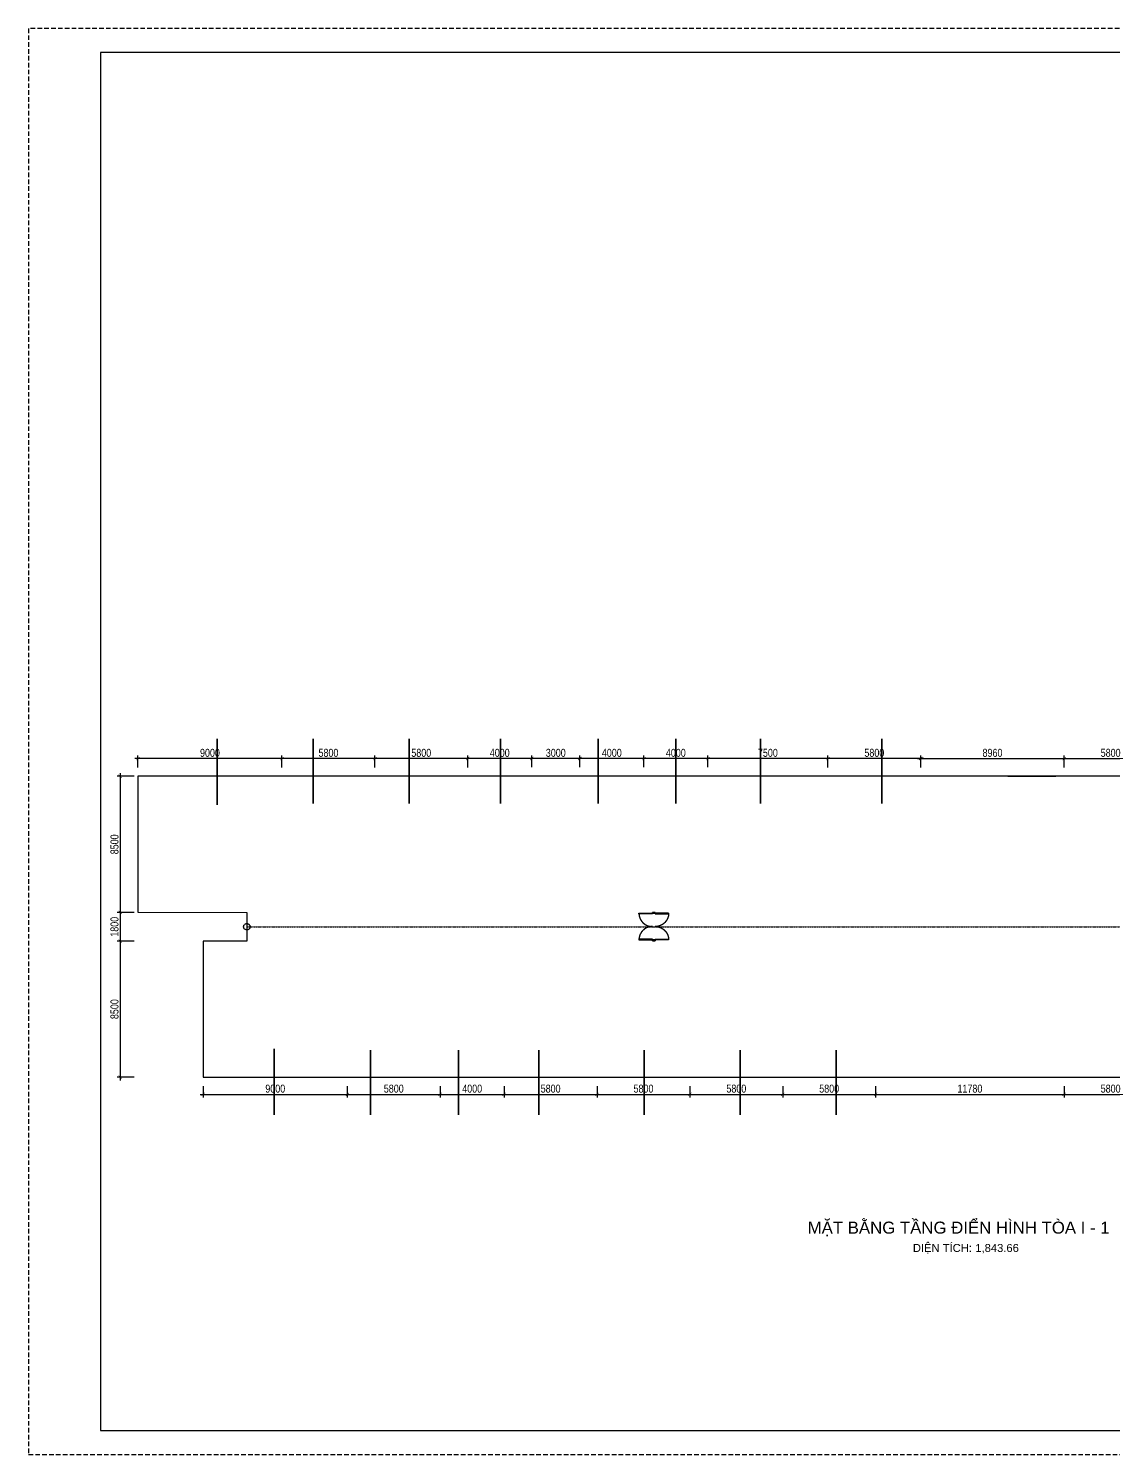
# Model space of a CAD drawing. Header units: millimetres. Extents: x 43 to 126043, y -89269 to 2097.
# Drawn here: x 43 to 67813, y -89269 to -169 of the extents above; entities that cross this region are included whole.
import ezdxf
from ezdxf.enums import TextEntityAlignment as Align

# ---------------------------------------------------------------- set-up
doc = ezdxf.new("R2010")
doc.units = ezdxf.units.MM
doc.linetypes.add('HIDDEN', pattern=[9.525, 6.35, -3.175])
doc.layers.get('0').update_dxf_attribs({"color": 231})
doc.layers.get('DefPoints').update_dxf_attribs({"color": 191})
for name, color, linetype in [('A-DIMS', 8, 'Continuous'), ('A-DOOR', 142, 'Continuous'), ('MDI-BAO', 1, 'Continuous')]:
    doc.layers.add(name, color=color, linetype=linetype)
doc.layers.add('A-SHBD', color=7, linetype='Continuous', lineweight=35)
doc.layers.add('A-TEXT', color=255, linetype='Continuous', lineweight=25)
doc.layers.add('MDI-HANHLANG', color=5, linetype='HIDDEN', plot=False)
doc.styles.add('VTK_Arial', font='arial.ttf', dxfattribs={"width": 0.8})
doc.dimstyles.new('A-2.5-DIM200', dxfattribs={"dimscale": 200, "dimtxt": 2.5, "dimasz": 1, "dimexe": 1, "dimexo": 0, "dimgap": 0.5, "dimtad": 1, "dimdec": 0, "dimzin": 12, "dimdsep": 46, "dimtxsty": 'VTK_Arial', "dimblk": 'ARCHTICK', "dimcen": 0, "dimdle": 1, "dimclrd": 256, "dimclre": 256, "dimclrt": 7, "dimadec": 1, "dimazin": 3, "dimtfac": 1, "dimtdec": 0, "dimtmove": 0, "dimatfit": 2, "dimfxl": 20, "dimtolj": 1, "dimtzin": 0, "dimlwd": -1, "dimlwe": -1, "dimarcsym": 0})

# ---------------------------------------------------------------- blocks, each defined once
blk = doc.blocks.new('VTK-A1_BoKhungTen')
at = {"layer": 'DefPoints', "linetype": 'HIDDEN', "ltscale": 0.3}
blk.add_lwpolyline([(0, -594), (840, -594), (840, 0), (0, 0)], close=True, dxfattribs=at)
at = {"layer": 'DefPoints'}
for points in [[(755, -10), (30, -10), (30, -584), (755, -584)], [(755, -10), (755, -584)]]:
    blk.add_lwpolyline(points, dxfattribs=at)
blk = doc.blocks.new('*U4')
for p, q in [((-738, -90), (-738, -50)), ((-100, -70), (-738, -70)), ((-100, -90), (-100, -50)), ((-738, -1685), (-738, -1725)), ((-100, -1705), (-738, -1705)), ((-100, -1685), (-100, -1725))]:
    blk.add_line(p, q)
for points in [[(180, 0), (180, -60), (40, -60), (40, -50), (0, -50), (0, 0)], [(0, -50), (0, -90), (-838, -90), (-838, -50)], [(0, -1725), (0, -1685), (-838, -1685), (-838, -1725)], [(180, -1775), (180, -1715), (40, -1715), (40, -1725), (0, -1725), (0, -1775)]]:
    blk.add_lwpolyline(points, close=True)
at = {"linetype": 'HIDDEN', "ltscale": 1000}
for centre, start, end in [((0, -50), 180.00004, 270), ((0, -1725), 90, 179.99996)]:
    blk.add_arc(centre, 838, start, end, dxfattribs=at)
blk = doc.blocks.new('*U5')
for p, q in [((-738, -90), (-738, -50)), ((-100, -70), (-738, -70)), ((-100, -90), (-100, -50)), ((-738, -1685), (-738, -1725)), ((-100, -1705), (-738, -1705)), ((-100, -1685), (-100, -1725))]:
    blk.add_line(p, q)
for points in [[(180, 0), (180, -60), (40, -60), (40, -50), (0, -50), (0, 0)], [(0, -50), (0, -90), (-838, -90), (-838, -50)], [(0, -1725), (0, -1685), (-838, -1685), (-838, -1725)], [(180, -1775), (180, -1715), (40, -1715), (40, -1725), (0, -1725), (0, -1775)]]:
    blk.add_lwpolyline(points, close=True)
at = {"linetype": 'HIDDEN', "ltscale": 1000}
for centre, start, end in [((0, -50), 180.00004, 270), ((0, -1725), 90, 179.99996)]:
    blk.add_arc(centre, 838, start, end, dxfattribs=at)
blk = doc.blocks.new('_ArchTick')
at = {"color": 0, "linetype": 'ByBlock', "const_width": 0.15}
blk.add_lwpolyline([(-0.5, -0.5), (0.5, 0.5)], dxfattribs=at)
blk = doc.blocks.new('*D14')
at = {"layer": 'A-DIMS', "transparency": 16777216}
for p, q in [((6645, -46894), (5570, -46894)), ((5770, -46694), (5770, -55594)), ((6645, -55394), (5570, -55394))]:
    blk.add_line(p, q, dxfattribs=at)
at = {"layer": 'DefPoints', "color": 0, "transparency": 16777216}
for p in [(6645, -46894), (5770, -55394), (6645, -55394)]:
    blk.add_point(p, dxfattribs=at)
at = {"layer": 'A-DIMS', "transparency": 16777216, "xscale": 200, "yscale": 200, "zscale": 200}
for p, rotation in [((5770, -46894), 90), ((5770, -55394), 270)]:
    blk.add_blockref('_ArchTick', p, dxfattribs=dict(at, rotation=rotation))
at = {"layer": 'A-DIMS', "color": 7, "transparency": 16777216, "insert": (5415, -51144), "char_height": 500, "attachment_point": 5, "rotation": 90, "style": 'VTK_Arial'}
blk.add_mtext('\\A1;8500', dxfattribs=at)
blk = doc.blocks.new('*D15')
at = {"layer": 'A-DIMS', "transparency": 16777216}
for p, q in [((5770, -55194), (5770, -57393)), ((6645, -55394), (5570, -55394)), ((6645, -57193), (5570, -57193))]:
    blk.add_line(p, q, dxfattribs=at)
at = {"layer": 'DefPoints', "color": 0, "transparency": 16777216}
for p in [(6645, -55394), (5770, -57193), (6645, -57193)]:
    blk.add_point(p, dxfattribs=at)
at = {"layer": 'A-DIMS', "transparency": 16777216, "xscale": 200, "yscale": 200, "zscale": 200}
for p, rotation in [((5770, -55394), 90), ((5770, -57193), 270)]:
    blk.add_blockref('_ArchTick', p, dxfattribs=dict(at, rotation=rotation))
at = {"layer": 'A-DIMS', "color": 7, "transparency": 16777216, "insert": (5415, -56294), "char_height": 500, "attachment_point": 5, "rotation": 90, "style": 'VTK_Arial'}
blk.add_mtext('\\A1;1800', dxfattribs=at)
blk = doc.blocks.new('*D16')
at = {"layer": 'A-DIMS', "transparency": 16777216}
for p, q in [((5770, -56993), (5770, -65893)), ((6645, -57193), (5570, -57193)), ((6645, -65693), (5570, -65693))]:
    blk.add_line(p, q, dxfattribs=at)
at = {"layer": 'DefPoints', "color": 0, "transparency": 16777216}
for p in [(6645, -57193), (5770, -65693), (6645, -65693)]:
    blk.add_point(p, dxfattribs=at)
at = {"layer": 'A-DIMS', "transparency": 16777216, "xscale": 200, "yscale": 200, "zscale": 200}
for p, rotation in [((5770, -57193), 90), ((5770, -65693), 270)]:
    blk.add_blockref('_ArchTick', p, dxfattribs=dict(at, rotation=rotation))
at = {"layer": 'A-DIMS', "color": 7, "transparency": 16777216, "insert": (5415, -61443), "char_height": 500, "attachment_point": 5, "rotation": 90, "style": 'VTK_Arial'}
blk.add_mtext('\\A1;8500', dxfattribs=at)
blk = doc.blocks.new('*D17')
at = {"layer": 'A-DIMS', "transparency": 16777216}
for p, q in [((10756, -66767), (20156, -66767)), ((10956, -66255), (10956, -66967)), ((19956, -66260), (19956, -66967))]:
    blk.add_line(p, q, dxfattribs=at)
at = {"layer": 'DefPoints', "color": 0, "transparency": 16777216}
for p in [(10956, -66255), (19956, -66260), (19956, -66767)]:
    blk.add_point(p, dxfattribs=at)
at = {"layer": 'A-DIMS', "transparency": 16777216, "xscale": 200, "yscale": 200, "zscale": 200, "rotation": 180}
blk.add_blockref('_ArchTick', (10956, -66767), dxfattribs=at)
at = {"layer": 'A-DIMS', "transparency": 16777216, "xscale": 200, "yscale": 200, "zscale": 200}
blk.add_blockref('_ArchTick', (19956, -66767), dxfattribs=at)
at = {"layer": 'A-DIMS', "color": 7, "transparency": 16777216, "insert": (15456, -66412), "char_height": 500, "attachment_point": 5, "style": 'VTK_Arial'}
blk.add_mtext('\\A1;9000', dxfattribs=at)
blk = doc.blocks.new('*D18')
at = {"layer": 'A-DIMS', "transparency": 16777216}
for p, q in [((19756, -66767), (25956, -66767)), ((19956, -66260), (19956, -66967)), ((25756, -66245), (25756, -66967))]:
    blk.add_line(p, q, dxfattribs=at)
at = {"layer": 'DefPoints', "color": 0, "transparency": 16777216}
for p in [(19956, -66260), (25756, -66245), (25756, -66767)]:
    blk.add_point(p, dxfattribs=at)
at = {"layer": 'A-DIMS', "transparency": 16777216, "xscale": 200, "yscale": 200, "zscale": 200, "rotation": 180}
blk.add_blockref('_ArchTick', (19956, -66767), dxfattribs=at)
at = {"layer": 'A-DIMS', "transparency": 16777216, "xscale": 200, "yscale": 200, "zscale": 200}
blk.add_blockref('_ArchTick', (25756, -66767), dxfattribs=at)
at = {"layer": 'A-DIMS', "color": 7, "transparency": 16777216, "insert": (22856, -66412), "char_height": 500, "attachment_point": 5, "style": 'VTK_Arial'}
blk.add_mtext('\\A1;5800', dxfattribs=at)
blk = doc.blocks.new('*D19')
at = {"layer": 'A-DIMS', "transparency": 16777216}
for p, q in [((25556, -66767), (29956, -66767)), ((25756, -66245), (25756, -66967)), ((29756, -66260), (29756, -66967))]:
    blk.add_line(p, q, dxfattribs=at)
at = {"layer": 'DefPoints', "color": 0, "transparency": 16777216}
for p in [(25756, -66245), (29756, -66260), (29756, -66767)]:
    blk.add_point(p, dxfattribs=at)
at = {"layer": 'A-DIMS', "transparency": 16777216, "xscale": 200, "yscale": 200, "zscale": 200, "rotation": 180}
blk.add_blockref('_ArchTick', (25756, -66767), dxfattribs=at)
at = {"layer": 'A-DIMS', "transparency": 16777216, "xscale": 200, "yscale": 200, "zscale": 200}
blk.add_blockref('_ArchTick', (29756, -66767), dxfattribs=at)
at = {"layer": 'A-DIMS', "color": 7, "transparency": 16777216, "insert": (27756, -66412), "char_height": 500, "attachment_point": 5, "style": 'VTK_Arial'}
blk.add_mtext('\\A1;4000', dxfattribs=at)
blk = doc.blocks.new('*D20')
at = {"layer": 'A-DIMS', "transparency": 16777216}
for p, q in [((29556, -66767), (35756, -66767)), ((29756, -66260), (29756, -66967)), ((35556, -66260), (35556, -66967))]:
    blk.add_line(p, q, dxfattribs=at)
at = {"layer": 'DefPoints', "color": 0, "transparency": 16777216}
for p in [(29756, -66260), (35556, -66260), (35556, -66767)]:
    blk.add_point(p, dxfattribs=at)
at = {"layer": 'A-DIMS', "transparency": 16777216, "xscale": 200, "yscale": 200, "zscale": 200, "rotation": 180}
blk.add_blockref('_ArchTick', (29756, -66767), dxfattribs=at)
at = {"layer": 'A-DIMS', "transparency": 16777216, "xscale": 200, "yscale": 200, "zscale": 200}
blk.add_blockref('_ArchTick', (35556, -66767), dxfattribs=at)
at = {"layer": 'A-DIMS', "color": 7, "transparency": 16777216, "insert": (32656, -66412), "char_height": 500, "attachment_point": 5, "style": 'VTK_Arial'}
blk.add_mtext('\\A1;5800', dxfattribs=at)
blk = doc.blocks.new('*D21')
at = {"layer": 'A-DIMS', "transparency": 16777216}
for p, q in [((35356, -66767), (41556, -66767)), ((35556, -66260), (35556, -66967)), ((41356, -66260), (41356, -66967))]:
    blk.add_line(p, q, dxfattribs=at)
at = {"layer": 'DefPoints', "color": 0, "transparency": 16777216}
for p in [(35556, -66260), (41356, -66260), (41356, -66767)]:
    blk.add_point(p, dxfattribs=at)
at = {"layer": 'A-DIMS', "transparency": 16777216, "xscale": 200, "yscale": 200, "zscale": 200, "rotation": 180}
blk.add_blockref('_ArchTick', (35556, -66767), dxfattribs=at)
at = {"layer": 'A-DIMS', "transparency": 16777216, "xscale": 200, "yscale": 200, "zscale": 200}
blk.add_blockref('_ArchTick', (41356, -66767), dxfattribs=at)
at = {"layer": 'A-DIMS', "color": 7, "transparency": 16777216, "insert": (38456, -66412), "char_height": 500, "attachment_point": 5, "style": 'VTK_Arial'}
blk.add_mtext('\\A1;5800', dxfattribs=at)
blk = doc.blocks.new('*D22')
at = {"layer": 'A-DIMS', "transparency": 16777216}
for p, q in [((41156, -66767), (47356, -66767)), ((41356, -66260), (41356, -66967)), ((47156, -66260), (47156, -66967))]:
    blk.add_line(p, q, dxfattribs=at)
at = {"layer": 'DefPoints', "color": 0, "transparency": 16777216}
for p in [(41356, -66260), (47156, -66260), (47156, -66767)]:
    blk.add_point(p, dxfattribs=at)
at = {"layer": 'A-DIMS', "transparency": 16777216, "xscale": 200, "yscale": 200, "zscale": 200, "rotation": 180}
blk.add_blockref('_ArchTick', (41356, -66767), dxfattribs=at)
at = {"layer": 'A-DIMS', "transparency": 16777216, "xscale": 200, "yscale": 200, "zscale": 200}
blk.add_blockref('_ArchTick', (47156, -66767), dxfattribs=at)
at = {"layer": 'A-DIMS', "color": 7, "transparency": 16777216, "insert": (44256, -66412), "char_height": 500, "attachment_point": 5, "style": 'VTK_Arial'}
blk.add_mtext('\\A1;5800', dxfattribs=at)
blk = doc.blocks.new('*D23')
at = {"layer": 'A-DIMS', "transparency": 16777216}
for p, q in [((46956, -66767), (53156, -66767)), ((47156, -66260), (47156, -66967)), ((52956, -66245), (52956, -66967))]:
    blk.add_line(p, q, dxfattribs=at)
at = {"layer": 'DefPoints', "color": 0, "transparency": 16777216}
for p in [(47156, -66260), (52956, -66245), (52956, -66767)]:
    blk.add_point(p, dxfattribs=at)
at = {"layer": 'A-DIMS', "transparency": 16777216, "xscale": 200, "yscale": 200, "zscale": 200, "rotation": 180}
blk.add_blockref('_ArchTick', (47156, -66767), dxfattribs=at)
at = {"layer": 'A-DIMS', "transparency": 16777216, "xscale": 200, "yscale": 200, "zscale": 200}
blk.add_blockref('_ArchTick', (52956, -66767), dxfattribs=at)
at = {"layer": 'A-DIMS', "color": 7, "transparency": 16777216, "insert": (50056, -66412), "char_height": 500, "attachment_point": 5, "style": 'VTK_Arial'}
blk.add_mtext('\\A1;5800', dxfattribs=at)
blk = doc.blocks.new('*D24')
at = {"layer": 'A-DIMS', "transparency": 16777216}
for p, q in [((64536, -66767), (70736, -66767)), ((64736, -66245), (64736, -66967)), ((70536, -66245), (70536, -66967))]:
    blk.add_line(p, q, dxfattribs=at)
at = {"layer": 'DefPoints', "color": 0, "transparency": 16777216}
for p in [(64736, -66245), (70536, -66245), (70536, -66767)]:
    blk.add_point(p, dxfattribs=at)
at = {"layer": 'A-DIMS', "transparency": 16777216, "xscale": 200, "yscale": 200, "zscale": 200, "rotation": 180}
blk.add_blockref('_ArchTick', (64736, -66767), dxfattribs=at)
at = {"layer": 'A-DIMS', "transparency": 16777216, "xscale": 200, "yscale": 200, "zscale": 200}
blk.add_blockref('_ArchTick', (70536, -66767), dxfattribs=at)
at = {"layer": 'A-DIMS', "color": 7, "transparency": 16777216, "insert": (67636, -66412), "char_height": 500, "attachment_point": 5, "style": 'VTK_Arial'}
blk.add_mtext('\\A1;5800', dxfattribs=at)
blk = doc.blocks.new('*D31')
at = {"layer": 'A-DIMS', "transparency": 16777216}
for p, q in [((55576, -45785), (64936, -45785)), ((55776, -46340), (55776, -45585)), ((64736, -46340), (64736, -45585))]:
    blk.add_line(p, q, dxfattribs=at)
at = {"layer": 'DefPoints', "color": 0, "transparency": 16777216}
for p in [(64736, -45785), (55776, -46340), (64736, -46340)]:
    blk.add_point(p, dxfattribs=at)
at = {"layer": 'A-DIMS', "transparency": 16777216, "xscale": 200, "yscale": 200, "zscale": 200, "rotation": 180}
blk.add_blockref('_ArchTick', (55776, -45785), dxfattribs=at)
at = {"layer": 'A-DIMS', "transparency": 16777216, "xscale": 200, "yscale": 200, "zscale": 200}
blk.add_blockref('_ArchTick', (64736, -45785), dxfattribs=at)
at = {"layer": 'A-DIMS', "color": 7, "transparency": 16777216, "insert": (60256, -45430), "char_height": 500, "attachment_point": 5, "style": 'VTK_Arial'}
blk.add_mtext('\\A1;8960', dxfattribs=at)
blk = doc.blocks.new('*D32')
at = {"layer": 'A-DIMS', "transparency": 16777216}
for p, q in [((64536, -45785), (70736, -45785)), ((64736, -46340), (64736, -45585)), ((70536, -46342), (70536, -45585))]:
    blk.add_line(p, q, dxfattribs=at)
at = {"layer": 'DefPoints', "color": 0, "transparency": 16777216}
for p in [(70536, -45785), (64736, -46340), (70536, -46342)]:
    blk.add_point(p, dxfattribs=at)
at = {"layer": 'A-DIMS', "transparency": 16777216, "xscale": 200, "yscale": 200, "zscale": 200, "rotation": 180}
blk.add_blockref('_ArchTick', (64736, -45785), dxfattribs=at)
at = {"layer": 'A-DIMS', "transparency": 16777216, "xscale": 200, "yscale": 200, "zscale": 200}
blk.add_blockref('_ArchTick', (70536, -45785), dxfattribs=at)
at = {"layer": 'A-DIMS', "color": 7, "transparency": 16777216, "insert": (67636, -45430), "char_height": 500, "attachment_point": 5, "style": 'VTK_Arial'}
blk.add_mtext('\\A1;5800', dxfattribs=at)
blk = doc.blocks.new('*D39')
at = {"layer": 'A-DIMS', "transparency": 16777216}
for p, q in [((55976, -45785), (49776, -45785)), ((49976, -46342), (49976, -45585)), ((55776, -46340), (55776, -45585))]:
    blk.add_line(p, q, dxfattribs=at)
at = {"layer": 'DefPoints', "color": 0, "transparency": 16777216}
for p in [(49976, -45785), (49976, -46342), (55776, -46340)]:
    blk.add_point(p, dxfattribs=at)
at = {"layer": 'A-DIMS', "transparency": 16777216, "xscale": 200, "yscale": 200, "zscale": 200, "rotation": 180}
blk.add_blockref('_ArchTick', (49976, -45785), dxfattribs=at)
at = {"layer": 'A-DIMS', "transparency": 16777216, "xscale": 200, "yscale": 200, "zscale": 200}
blk.add_blockref('_ArchTick', (55776, -45785), dxfattribs=at)
at = {"layer": 'A-DIMS', "color": 7, "transparency": 16777216, "insert": (52876, -45430), "char_height": 500, "attachment_point": 5, "style": 'VTK_Arial'}
blk.add_mtext('\\A1;5800', dxfattribs=at)
blk = doc.blocks.new('*D40')
at = {"layer": 'A-DIMS', "transparency": 16777216}
for p, q in [((50176, -45785), (42276, -45785)), ((42476, -46327), (42476, -45585)), ((49976, -46342), (49976, -45585))]:
    blk.add_line(p, q, dxfattribs=at)
at = {"layer": 'DefPoints', "color": 0, "transparency": 16777216}
for p in [(42476, -45785), (42476, -46327), (49976, -46342)]:
    blk.add_point(p, dxfattribs=at)
at = {"layer": 'A-DIMS', "transparency": 16777216, "xscale": 200, "yscale": 200, "zscale": 200, "rotation": 180}
blk.add_blockref('_ArchTick', (42476, -45785), dxfattribs=at)
at = {"layer": 'A-DIMS', "transparency": 16777216, "xscale": 200, "yscale": 200, "zscale": 200}
blk.add_blockref('_ArchTick', (49976, -45785), dxfattribs=at)
at = {"layer": 'A-DIMS', "color": 7, "transparency": 16777216, "insert": (46226, -45430), "char_height": 500, "attachment_point": 5, "style": 'VTK_Arial'}
blk.add_mtext('\\A1;7500', dxfattribs=at)
blk = doc.blocks.new('*D41')
at = {"layer": 'A-DIMS', "transparency": 16777216}
for p, q in [((42676, -45785), (38276, -45785)), ((38476, -46327), (38476, -45585)), ((42476, -46327), (42476, -45585))]:
    blk.add_line(p, q, dxfattribs=at)
at = {"layer": 'DefPoints', "color": 0, "transparency": 16777216}
for p in [(38476, -45785), (38476, -46327), (42476, -46327)]:
    blk.add_point(p, dxfattribs=at)
at = {"layer": 'A-DIMS', "transparency": 16777216, "xscale": 200, "yscale": 200, "zscale": 200, "rotation": 180}
blk.add_blockref('_ArchTick', (38476, -45785), dxfattribs=at)
at = {"layer": 'A-DIMS', "transparency": 16777216, "xscale": 200, "yscale": 200, "zscale": 200}
blk.add_blockref('_ArchTick', (42476, -45785), dxfattribs=at)
at = {"layer": 'A-DIMS', "color": 7, "transparency": 16777216, "insert": (40476, -45430), "char_height": 500, "attachment_point": 5, "style": 'VTK_Arial'}
blk.add_mtext('\\A1;4000', dxfattribs=at)
blk = doc.blocks.new('*D42')
at = {"layer": 'A-DIMS', "transparency": 16777216}
for p, q in [((38676, -45785), (34276, -45785)), ((34476, -46327), (34476, -45585)), ((38476, -46327), (38476, -45585))]:
    blk.add_line(p, q, dxfattribs=at)
at = {"layer": 'DefPoints', "color": 0, "transparency": 16777216}
for p in [(34476, -45785), (34476, -46327), (38476, -46327)]:
    blk.add_point(p, dxfattribs=at)
at = {"layer": 'A-DIMS', "transparency": 16777216, "xscale": 200, "yscale": 200, "zscale": 200, "rotation": 180}
blk.add_blockref('_ArchTick', (34476, -45785), dxfattribs=at)
at = {"layer": 'A-DIMS', "transparency": 16777216, "xscale": 200, "yscale": 200, "zscale": 200}
blk.add_blockref('_ArchTick', (38476, -45785), dxfattribs=at)
at = {"layer": 'A-DIMS', "color": 7, "transparency": 16777216, "insert": (36476, -45430), "char_height": 500, "attachment_point": 5, "style": 'VTK_Arial'}
blk.add_mtext('\\A1;4000', dxfattribs=at)
blk = doc.blocks.new('*D43')
at = {"layer": 'A-DIMS', "transparency": 16777216}
for p, q in [((34676, -45785), (31276, -45785)), ((31476, -46327), (31476, -45585)), ((34476, -46327), (34476, -45585))]:
    blk.add_line(p, q, dxfattribs=at)
at = {"layer": 'DefPoints', "color": 0, "transparency": 16777216}
for p in [(31476, -45785), (31476, -46327), (34476, -46327)]:
    blk.add_point(p, dxfattribs=at)
at = {"layer": 'A-DIMS', "transparency": 16777216, "xscale": 200, "yscale": 200, "zscale": 200, "rotation": 180}
blk.add_blockref('_ArchTick', (31476, -45785), dxfattribs=at)
at = {"layer": 'A-DIMS', "transparency": 16777216, "xscale": 200, "yscale": 200, "zscale": 200}
blk.add_blockref('_ArchTick', (34476, -45785), dxfattribs=at)
at = {"layer": 'A-DIMS', "color": 7, "transparency": 16777216, "insert": (32976, -45430), "char_height": 500, "attachment_point": 5, "style": 'VTK_Arial'}
blk.add_mtext('\\A1;3000', dxfattribs=at)
blk = doc.blocks.new('*D44')
at = {"layer": 'A-DIMS', "transparency": 16777216}
for p, q in [((31676, -45785), (27276, -45785)), ((27476, -46342), (27476, -45585)), ((31476, -46327), (31476, -45585))]:
    blk.add_line(p, q, dxfattribs=at)
at = {"layer": 'DefPoints', "color": 0, "transparency": 16777216}
for p in [(27476, -45785), (31476, -46327), (27476, -46342)]:
    blk.add_point(p, dxfattribs=at)
at = {"layer": 'A-DIMS', "transparency": 16777216, "xscale": 200, "yscale": 200, "zscale": 200, "rotation": 180}
blk.add_blockref('_ArchTick', (27476, -45785), dxfattribs=at)
at = {"layer": 'A-DIMS', "transparency": 16777216, "xscale": 200, "yscale": 200, "zscale": 200}
blk.add_blockref('_ArchTick', (31476, -45785), dxfattribs=at)
at = {"layer": 'A-DIMS', "color": 7, "transparency": 16777216, "insert": (29476, -45430), "char_height": 500, "attachment_point": 5, "style": 'VTK_Arial'}
blk.add_mtext('\\A1;4000', dxfattribs=at)
blk = doc.blocks.new('*D45')
at = {"layer": 'A-DIMS', "transparency": 16777216}
for p, q in [((27676, -45785), (21476, -45785)), ((21676, -46342), (21676, -45585)), ((27476, -46342), (27476, -45585))]:
    blk.add_line(p, q, dxfattribs=at)
at = {"layer": 'DefPoints', "color": 0, "transparency": 16777216}
for p in [(21676, -45785), (21676, -46342), (27476, -46342)]:
    blk.add_point(p, dxfattribs=at)
at = {"layer": 'A-DIMS', "transparency": 16777216, "xscale": 200, "yscale": 200, "zscale": 200, "rotation": 180}
blk.add_blockref('_ArchTick', (21676, -45785), dxfattribs=at)
at = {"layer": 'A-DIMS', "transparency": 16777216, "xscale": 200, "yscale": 200, "zscale": 200}
blk.add_blockref('_ArchTick', (27476, -45785), dxfattribs=at)
at = {"layer": 'A-DIMS', "color": 7, "transparency": 16777216, "insert": (24576, -45430), "char_height": 500, "attachment_point": 5, "style": 'VTK_Arial'}
blk.add_mtext('\\A1;5800', dxfattribs=at)
blk = doc.blocks.new('*D46')
at = {"layer": 'A-DIMS', "transparency": 16777216}
for p, q in [((21876, -45785), (15676, -45785)), ((15876, -46342), (15876, -45585)), ((21676, -46342), (21676, -45585))]:
    blk.add_line(p, q, dxfattribs=at)
at = {"layer": 'DefPoints', "color": 0, "transparency": 16777216}
for p in [(15876, -45785), (15876, -46342), (21676, -46342)]:
    blk.add_point(p, dxfattribs=at)
at = {"layer": 'A-DIMS', "transparency": 16777216, "xscale": 200, "yscale": 200, "zscale": 200, "rotation": 180}
blk.add_blockref('_ArchTick', (15876, -45785), dxfattribs=at)
at = {"layer": 'A-DIMS', "transparency": 16777216, "xscale": 200, "yscale": 200, "zscale": 200}
blk.add_blockref('_ArchTick', (21676, -45785), dxfattribs=at)
at = {"layer": 'A-DIMS', "color": 7, "transparency": 16777216, "insert": (18776, -45430), "char_height": 500, "attachment_point": 5, "style": 'VTK_Arial'}
blk.add_mtext('\\A1;5800', dxfattribs=at)
blk = doc.blocks.new('*D47')
at = {"layer": 'A-DIMS', "transparency": 16777216}
for p, q in [((16076, -45785), (6676, -45785)), ((6876, -46342), (6876, -45585)), ((15876, -46342), (15876, -45585))]:
    blk.add_line(p, q, dxfattribs=at)
at = {"layer": 'DefPoints', "color": 0, "transparency": 16777216}
for p in [(6876, -45785), (6876, -46342), (15876, -46342)]:
    blk.add_point(p, dxfattribs=at)
at = {"layer": 'A-DIMS', "transparency": 16777216, "xscale": 200, "yscale": 200, "zscale": 200, "rotation": 180}
blk.add_blockref('_ArchTick', (6876, -45785), dxfattribs=at)
at = {"layer": 'A-DIMS', "transparency": 16777216, "xscale": 200, "yscale": 200, "zscale": 200}
blk.add_blockref('_ArchTick', (15876, -45785), dxfattribs=at)
at = {"layer": 'A-DIMS', "color": 7, "transparency": 16777216, "insert": (11376, -45430), "char_height": 500, "attachment_point": 5, "style": 'VTK_Arial'}
blk.add_mtext('\\A1;9000', dxfattribs=at)
blk = doc.blocks.new('*D76')
at = {"layer": 'A-DIMS', "transparency": 16777216}
for p, q in [((52756, -66767), (64936, -66767)), ((52956, -66245), (52956, -66967)), ((64736, -66245), (64736, -66967))]:
    blk.add_line(p, q, dxfattribs=at)
at = {"layer": 'DefPoints', "color": 0, "transparency": 16777216}
for p in [(52956, -66245), (64736, -66245), (64736, -66767)]:
    blk.add_point(p, dxfattribs=at)
at = {"layer": 'A-DIMS', "transparency": 16777216, "xscale": 200, "yscale": 200, "zscale": 200, "rotation": 180}
blk.add_blockref('_ArchTick', (52956, -66767), dxfattribs=at)
at = {"layer": 'A-DIMS', "transparency": 16777216, "xscale": 200, "yscale": 200, "zscale": 200}
blk.add_blockref('_ArchTick', (64736, -66767), dxfattribs=at)
at = {"layer": 'A-DIMS', "color": 7, "transparency": 16777216, "insert": (58846, -66412), "char_height": 500, "attachment_point": 5, "style": 'VTK_Arial'}
blk.add_mtext('\\A1;11780', dxfattribs=at)

msp = doc.modelspace()

# ---------------------------------------------------------------- linework, layer by layer
at = {"color": 1}
msp.add_line((61209.7, -46889.9, 0), (64209.7, -46890, 0), dxfattribs=at)
at = {"layer": 'MDI-BAO', "elevation": 0}
msp.add_lwpolyline([(6875.7, -46893.7), (6875.7, -55392.1), (13680.7, -55393.7), (13680.7, -57193.3), (10955.7, -57193.3), (10955.7, -65693.3), (106735.7, -65693.3), (106735.7, -57193.6), (102820.7, -57193.1), (102820.7, -55378.7), (109135.7, -55378.7), (109135.7, -46893.7)], close=True, dxfattribs=at)
at = {"layer": 'MDI-HANHLANG'}
msp.add_line((13680.7, -56293.5), (102820.7, -56293.5), dxfattribs=at)
msp.add_circle((13680.7, -56293.5), 200, dxfattribs=at)

# ---------------------------------------------------------------- block references
at = {"layer": 'A-DOOR'}
msp.add_blockref('*U5', (39010.1, -55393.7, 0), dxfattribs=at)
at = {"layer": 'A-DOOR', "xscale": -1}
msp.add_blockref('*U4', (39190.1, -55393.7, 0), dxfattribs=at)
at = {"layer": 'DefPoints', "xscale": 150, "yscale": 150, "zscale": 150}
msp.add_blockref('VTK-A1_BoKhungTen', (43.4, -168.9), dxfattribs=at)

# ---------------------------------------------------------------- texts
at = {"layer": 'A-TEXT', "style": 'VTK_Arial'}
msp.add_text('MẶT BẰNG TẦNG ĐIỂN HÌNH TÒA I - 1', height=750, dxfattribs=at).set_placement((58141.5, -75469.9), align=Align.CENTER)
for s, p in [('DIỆN TÍCH:', (55283.9, -76615)), ('1,843.66', (59185.3, -76615))]:
    msp.add_text(s, height=500, dxfattribs=at).set_placement(p)

# ---------------------------------------------------------------- dimensions: what is measured, and where the dimension line sits
at = {"layer": 'A-DIMS'}
for base, p1, p2, override, picture, middle in [((6875.7, -45785.3), (15875.7, -46342.1), (6875.7, -46342.1), {"dimpost": '\\X'}, '*D47', (11375.7, -45430)), ((15875.7, -45785.3), (21675.7, -46342.1), (15875.7, -46342.1), {"dimpost": '\\X'}, '*D46', (18775.7, -45430)), ((21675.7, -45785.3), (27475.7, -46342.1), (21675.7, -46342.1), {"dimpost": '\\X'}, '*D45', (24575.7, -45430)), ((27475.7, -45785.3), (31475.7, -46327.1), (27475.7, -46342.1), {"dimpost": '\\X'}, '*D44', (29475.7, -45430)), ((31475.7, -45785.3), (34475.7, -46327.1), (31475.7, -46327.1), {"dimpost": '\\X'}, '*D43', (32975.7, -45429.8)), ((34475.7, -45785.3), (38475.7, -46327.1), (34475.7, -46327.1), {"dimpost": '\\X'}, '*D42', (36475.7, -45430)), ((38475.7, -45785.3), (42475.7, -46327.1), (38475.7, -46327.1), {"dimpost": '\\X'}, '*D41', (40475.7, -45430)), ((42475.7, -45785.3), (49975.7, -46342.1), (42475.7, -46327.1), {"dimpost": '\\X'}, '*D40', (46225.7, -45430)), ((49975.7, -45785.3), (55775.7, -46340.2), (49975.7, -46342.1), {"dimpost": '\\X'}, '*D39', (52875.7, -45430)), ((64735.7, -45785.3), (55775.7, -46340.2), (64735.7, -46340.2), {"dimpost": '\\X'}, '*D31', (60255.7, -45430)), ((70535.7, -45785.3), (64735.7, -46340.2), (70535.7, -46342.1), {"dimpost": '\\X'}, '*D32', (67635.7, -45430)), ((19955.7, -66767.4), (10955.7, -66254.9), (19955.7, -66259.9), {"dimpost": '\\X'}, '*D17', (15455.7, -66412.1)), ((25755.7, -66767.4), (19955.7, -66259.9), (25755.7, -66244.9), {"dimpost": '\\X'}, '*D18', (22855.7, -66412.1)), ((29755.7, -66767.4), (25755.7, -66244.9), (29755.7, -66259.9), {"dimpost": '\\X'}, '*D19', (27755.7, -66412.1)), ((35555.7, -66767.4), (29755.7, -66259.9), (35555.7, -66259.9), {"dimpost": '\\X'}, '*D20', (32655.7, -66412.1)), ((41355.7, -66767.4), (35555.7, -66259.9), (41355.7, -66259.9), {"dimpost": '\\X'}, '*D21', (38455.7, -66412.1)), ((47155.7, -66767.4), (41355.7, -66259.9), (47155.7, -66259.9), {"dimpost": '\\X'}, '*D22', (44255.7, -66412.1)), ((52955.7, -66767.4), (47155.7, -66259.9), (52955.7, -66244.9), {"dimpost": '\\X'}, '*D23', (50055.7, -66412.1)), ((64735.7, -66767.4), (52955.7, -66244.9), (64735.7, -66244.9), {"dimpost": '\\X', "dimtmove": 1}, '*D76', (58845.7, -66412.1)), ((70535.7, -66767.4), (64735.7, -66244.9), (70535.7, -66244.9), {"dimpost": '\\X'}, '*D24', (67635.7, -66412.1))]:
    dim = msp.add_linear_dim(base=base, p1=p1, p2=p2, dimstyle='A-2.5-DIM200', override=override, dxfattribs=at)
    dim.commit()
    dim.dimension.update_dxf_attribs({"geometry": picture, "text_midpoint": middle})
for base, p1, p2, picture, middle in [((5769.8, -55393.7), (6644.6, -46893.7), (6644.6, -55393.7), '*D14', (5414.5, -51143.7)), ((5769.8, -57193.3), (6644.6, -55393.7), (6644.6, -57193.3), '*D15', (5414.5, -56293.5)), ((5769.8, -65693.3), (6644.6, -57193.3), (6644.6, -65693.3), '*D16', (5414.5, -61443.3))]:
    dim = msp.add_linear_dim(base=base, p1=p1, p2=p2, angle=90, dimstyle='A-2.5-DIM200', override={"dimpost": '\\X'}, dxfattribs=at)
    dim.commit()
    dim.dimension.update_dxf_attribs({"geometry": picture, "text_midpoint": middle})

# ---------------------------------------------------------------- leaders
at = {"layer": 'A-SHBD'}
for points in [[(11820.9, -48679.8, 0), (11820.9, -44552.9, 0)], [(17821.5, -48600.2, 0), (17821.4, -44552.9, 0)], [(23821.5, -48600.2, 0), (23821.4, -44552.9, 0)], [(29519, -48599.7, 0), (29519, -44552.4, 0)], [(35617.1, -48600.2, 0), (35617.1, -44552.9, 0)], [(40472.9, -48600.2, 0), (40472.9, -44552.9, 0)], [(45755.9, -48600.2, 0), (45755.9, -44552.9, 0)], [(53347.3, -48600.2, 0), (53347.3, -44552.9, 0)], [(15383.9, -63920, 0), (15383.9, -68046.9, 0)], [(21405.4, -63999.7, 0), (21405.4, -68047, 0)], [(26902.2, -63996.1, 0), (26903.3, -68043.4, 0)], [(26902.2, -63996.1, 0), (26903.3, -68043.4, 0)], [(31923.8, -63999.7, 0), (31923.8, -68047, 0)], [(38495.7, -63999.7, 0), (38495.7, -68047, 0)], [(44495.7, -63999.7, 0), (44495.7, -68047, 0)], [(50495.7, -63999.7, 0), (50495.7, -68047, 0)]]:
    msp.add_leader(points, dimstyle='A-2.5-DIM200', dxfattribs=at)

doc.saveas('drawing.dxf')
